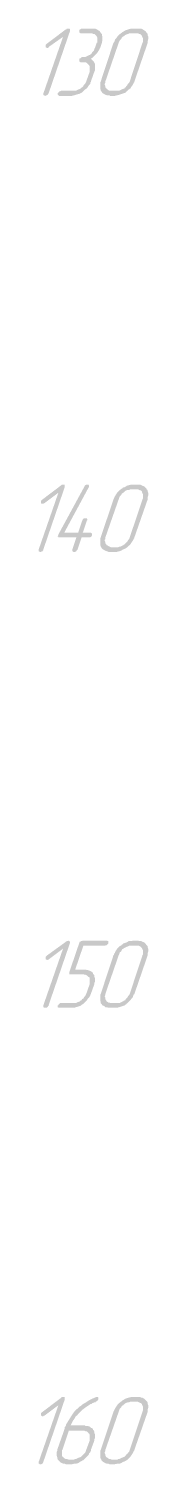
# Model space of a CAD drawing. Extents: x 346 to 4955, y 45 to 639.
# Drawn here: x 1609.9 to 1614.7, y 269.3 to 332 of the extents above; entities that cross this region are included whole.
import ezdxf

# ---------------------------------------------------------------- set-up
doc = ezdxf.new("R2010")
doc.units = 0
doc.header["$MEASUREMENT"] = 0
doc.layers.add('PDF _Сплошная заливка', color=7, linetype='CONTINUOUS')

msp = doc.modelspace()

# ---------------------------------------------------------------- hatches: boundary and pattern name
at = {"layer": 'PDF _Сплошная заливка', "transparency": 33554559}
for points in [[(1611.278, 332.011), (1611.278, 332.011), (1611.304, 331.985), (1611.304, 331.96), (1611.304, 331.909), (1610.367, 329.175), (1610.367, 329.175), (1610.342, 329.175), (1610.342, 329.125), (1610.317, 329.125), (1610.291, 329.1), (1610.266, 329.1), (1610.215, 329.074), (1610.215, 329.074), (1610.165, 329.1), (1610.165, 329.1), (1610.14, 329.125), (1610.14, 329.15), (1610.14, 329.175), (1611, 331.656), (1610.393, 331.226), (1610.393, 331.201), (1610.367, 331.201), (1610.342, 331.175), (1610.317, 331.175), (1610.317, 331.175), (1610.291, 331.175), (1610.266, 331.201), (1610.241, 331.201), (1610.241, 331.226), (1610.241, 331.226), (1610.241, 331.251), (1610.241, 331.302), (1610.241, 331.302), (1610.241, 331.302), (1610.266, 331.327), (1610.291, 331.353), (1611.127, 331.985), (1611.152, 331.985), (1611.152, 332.011), (1611.202, 332.011), (1611.228, 332.011), (1611.228, 332.011)], [(1612.316, 332.011), (1612.367, 332.011), (1612.417, 332.011), (1612.468, 331.985), (1612.544, 331.935), (1612.594, 331.909), (1612.645, 331.834), (1612.645, 331.834), (1612.67, 331.808), (1612.696, 331.783), (1612.696, 331.707), (1612.721, 331.656), (1612.721, 331.58), (1612.721, 331.479), (1612.696, 331.454), (1612.696, 331.403), (1612.62, 331.175), (1612.62, 331.175), (1612.62, 331.175), (1612.594, 331.15), (1612.594, 331.125), (1612.569, 331.074), (1612.518, 330.998), (1612.468, 330.922), (1612.392, 330.846), (1612.316, 330.77), (1612.215, 330.694), (1612.215, 330.694), (1612.24, 330.669), (1612.265, 330.644), (1612.291, 330.618), (1612.316, 330.593), (1612.341, 330.568), (1612.367, 330.517), (1612.392, 330.467), (1612.392, 330.441), (1612.392, 330.441), (1612.392, 330.391), (1612.392, 330.365), (1612.392, 330.315), (1612.392, 330.264), (1612.392, 330.188), (1612.367, 330.137), (1612.215, 329.707), (1612.215, 329.707), (1612.215, 329.707), (1612.215, 329.682), (1612.189, 329.656), (1612.189, 329.606), (1612.139, 329.555), (1612.088, 329.479), (1612.038, 329.403), (1611.962, 329.353), (1611.886, 329.277), (1611.886, 329.277), (1611.86, 329.251), (1611.86, 329.251), (1611.835, 329.226), (1611.784, 329.201), (1611.734, 329.175), (1611.658, 329.15), (1611.557, 329.125), (1611.481, 329.1), (1611.38, 329.074), (1610.823, 329.074), (1610.797, 329.1), (1610.797, 329.1), (1610.772, 329.125), (1610.772, 329.15), (1610.772, 329.175), (1610.772, 329.201), (1610.797, 329.201), (1610.797, 329.226), (1610.823, 329.251), (1610.823, 329.251), (1610.848, 329.277), (1610.873, 329.277), (1610.924, 329.302), (1611.481, 329.302), (1611.506, 329.302), (1611.557, 329.302), (1611.607, 329.327), (1611.658, 329.353), (1611.734, 329.378), (1611.784, 329.403), (1611.784, 329.429), (1611.81, 329.429), (1611.835, 329.454), (1611.886, 329.505), (1611.911, 329.555), (1611.962, 329.606), (1611.987, 329.656), (1612.012, 329.707), (1612.164, 330.137), (1612.164, 330.137), (1612.164, 330.163), (1612.164, 330.188), (1612.164, 330.239), (1612.164, 330.289), (1612.164, 330.315), (1612.164, 330.365), (1612.139, 330.416), (1612.114, 330.441), (1612.114, 330.441), (1612.088, 330.467), (1612.063, 330.492), (1612.038, 330.517), (1611.987, 330.542), (1611.936, 330.542), (1611.886, 330.542), (1611.759, 330.542), (1611.734, 330.568), (1611.709, 330.568), (1611.709, 330.593), (1611.709, 330.618), (1611.709, 330.644), (1611.709, 330.669), (1611.709, 330.669), (1611.709, 330.694), (1611.734, 330.72), (1611.759, 330.72), (1611.784, 330.745), (1611.81, 330.77), (1611.835, 330.77), (1611.86, 330.77), (1611.911, 330.77), (1611.962, 330.77), (1612.012, 330.796), (1612.063, 330.821), (1612.114, 330.846), (1612.189, 330.872), (1612.189, 330.897), (1612.215, 330.897), (1612.24, 330.922), (1612.265, 330.973), (1612.316, 331.023), (1612.341, 331.049), (1612.367, 331.125), (1612.392, 331.175), (1612.468, 331.403), (1612.493, 331.403), (1612.493, 331.428), (1612.493, 331.454), (1612.493, 331.504), (1612.493, 331.53), (1612.493, 331.58), (1612.493, 331.631), (1612.468, 331.682), (1612.442, 331.707), (1612.442, 331.707), (1612.417, 331.732), (1612.392, 331.758), (1612.367, 331.783), (1612.316, 331.783), (1612.265, 331.808), (1612.189, 331.808), (1611.759, 331.808), (1611.734, 331.834), (1611.709, 331.834), (1611.709, 331.859), (1611.709, 331.884), (1611.709, 331.909), (1611.709, 331.935), (1611.709, 331.935), (1611.734, 331.985), (1611.759, 331.985), (1611.784, 332.011), (1611.81, 332.011), (1611.86, 332.011), (1612.291, 332.011)], [(1611.076, 312.087), (1611.076, 312.062), (1611.076, 312.037), (1611.076, 312.011), (1611.076, 311.986), (1610.14, 309.252), (1610.14, 309.252), (1610.14, 309.227), (1610.114, 309.201), (1610.114, 309.176), (1610.089, 309.176), (1610.038, 309.151), (1610.013, 309.151), (1609.988, 309.151), (1609.962, 309.176), (1609.937, 309.176), (1609.937, 309.201), (1609.937, 309.227), (1609.937, 309.252), (1610.797, 311.733), (1610.19, 311.277), (1610.165, 311.277), (1610.165, 311.277), (1610.14, 311.252), (1610.114, 311.252), (1610.089, 311.252), (1610.089, 311.252), (1610.064, 311.252), (1610.038, 311.277), (1610.038, 311.277), (1610.038, 311.303), (1610.038, 311.328), (1610.038, 311.353), (1610.038, 311.353), (1610.038, 311.379), (1610.064, 311.404), (1610.089, 311.429), (1610.924, 312.062), (1610.924, 312.062), (1610.949, 312.087), (1610.975, 312.087), (1611.025, 312.087), (1611.025, 312.087)], [(1612.114, 312.087), (1612.114, 312.062), (1612.139, 312.037), (1612.139, 312.011), (1612.139, 311.986), (1612.139, 311.986), (1612.114, 311.961), (1611.051, 309.986), (1611.658, 309.986), (1611.835, 310.518), (1611.835, 310.518), (1611.835, 310.518), (1611.86, 310.543), (1611.86, 310.568), (1611.886, 310.594), (1611.911, 310.619), (1611.936, 310.619), (1611.987, 310.619), (1611.987, 310.619), (1612.012, 310.619), (1612.038, 310.619), (1612.038, 310.594), (1612.063, 310.568), (1612.063, 310.543), (1612.038, 310.518), (1611.86, 309.986), (1612.215, 309.986), (1612.24, 309.961), (1612.265, 309.961), (1612.265, 309.936), (1612.265, 309.91), (1612.265, 309.885), (1612.265, 309.885), (1612.265, 309.86), (1612.24, 309.834), (1612.215, 309.809), (1612.189, 309.784), (1612.164, 309.784), (1612.114, 309.784), (1611.81, 309.784), (1611.633, 309.252), (1611.633, 309.252), (1611.607, 309.227), (1611.607, 309.227), (1611.582, 309.201), (1611.582, 309.176), (1611.557, 309.176), (1611.531, 309.151), (1611.481, 309.151), (1611.455, 309.151), (1611.43, 309.176), (1611.405, 309.176), (1611.405, 309.201), (1611.405, 309.227), (1611.405, 309.252), (1611.582, 309.784), (1610.848, 309.784), (1610.797, 309.784), (1610.797, 309.809), (1610.772, 309.809), (1610.772, 309.834), (1610.797, 309.885), (1610.797, 309.885), (1610.797, 309.91), (1611.936, 312.011), (1611.936, 312.011), (1611.936, 312.011), (1611.962, 312.062), (1612.012, 312.087), (1612.038, 312.087), (1612.063, 312.087), (1612.063, 312.087)], [(1611.278, 292.139), (1611.278, 292.139), (1611.304, 292.113), (1611.304, 292.088), (1611.304, 292.063), (1610.367, 289.329), (1610.367, 289.303), (1610.342, 289.303), (1610.342, 289.278), (1610.317, 289.253), (1610.291, 289.227), (1610.266, 289.227), (1610.215, 289.227), (1610.215, 289.227), (1610.165, 289.227), (1610.165, 289.253), (1610.14, 289.253), (1610.14, 289.278), (1610.14, 289.329), (1611, 291.81), (1610.393, 291.354), (1610.393, 291.354), (1610.367, 291.329), (1610.342, 291.329), (1610.317, 291.303), (1610.317, 291.303), (1610.291, 291.329), (1610.266, 291.329), (1610.241, 291.354), (1610.241, 291.354), (1610.241, 291.379), (1610.241, 291.404), (1610.241, 291.43), (1610.241, 291.43), (1610.241, 291.455), (1610.266, 291.48), (1610.291, 291.506), (1611.127, 292.113), (1611.152, 292.139), (1611.152, 292.139), (1611.202, 292.139), (1611.228, 292.164), (1611.228, 292.164)], [(1612.949, 292.139), (1612.974, 292.139), (1612.974, 292.113), (1612.974, 292.088), (1612.974, 292.063), (1612.974, 292.037), (1612.974, 292.037), (1612.949, 292.012), (1612.923, 291.987), (1612.898, 291.961), (1612.873, 291.961), (1612.822, 291.936), (1611.886, 291.936), (1611.531, 290.898), (1611.962, 290.898), (1611.987, 290.898), (1612.038, 290.873), (1612.088, 290.873), (1612.164, 290.848), (1612.215, 290.822), (1612.291, 290.772), (1612.316, 290.696), (1612.341, 290.696), (1612.341, 290.67), (1612.367, 290.645), (1612.367, 290.594), (1612.392, 290.518), (1612.392, 290.443), (1612.392, 290.367), (1612.367, 290.316), (1612.367, 290.265), (1612.215, 289.835), (1612.215, 289.835), (1612.215, 289.835), (1612.215, 289.81), (1612.189, 289.81), (1612.189, 289.759), (1612.139, 289.683), (1612.088, 289.632), (1612.038, 289.556), (1611.962, 289.481), (1611.886, 289.405), (1611.886, 289.405), (1611.86, 289.379), (1611.86, 289.379), (1611.835, 289.379), (1611.784, 289.329), (1611.734, 289.303), (1611.658, 289.278), (1611.557, 289.253), (1611.481, 289.227), (1611.38, 289.227), (1610.823, 289.227), (1610.797, 289.227), (1610.797, 289.253), (1610.772, 289.253), (1610.772, 289.278), (1610.772, 289.329), (1610.772, 289.329), (1610.797, 289.329), (1610.797, 289.354), (1610.823, 289.379), (1610.823, 289.379), (1610.848, 289.405), (1610.873, 289.43), (1610.924, 289.43), (1611.481, 289.43), (1611.506, 289.43), (1611.557, 289.43), (1611.607, 289.455), (1611.658, 289.481), (1611.734, 289.506), (1611.784, 289.556), (1611.784, 289.556), (1611.81, 289.556), (1611.835, 289.607), (1611.886, 289.632), (1611.911, 289.683), (1611.962, 289.734), (1611.987, 289.784), (1612.012, 289.835), (1612.164, 290.265), (1612.164, 290.265), (1612.164, 290.291), (1612.164, 290.316), (1612.164, 290.367), (1612.164, 290.417), (1612.164, 290.468), (1612.164, 290.518), (1612.139, 290.569), (1612.114, 290.569), (1612.114, 290.569), (1612.088, 290.594), (1612.063, 290.62), (1612.038, 290.645), (1611.987, 290.67), (1611.936, 290.67), (1611.886, 290.696), (1611.329, 290.696), (1611.304, 290.696), (1611.278, 290.696), (1611.278, 290.721), (1611.278, 290.746), (1611.278, 290.797), (1611.709, 292.063), (1611.709, 292.063), (1611.709, 292.063), (1611.734, 292.113), (1611.759, 292.113), (1611.784, 292.139), (1611.81, 292.139), (1611.86, 292.164), (1612.923, 292.164)], [(1611.076, 272.215), (1611.076, 272.19), (1611.076, 272.19), (1611.076, 272.165), (1611.076, 272.114), (1610.14, 269.38), (1610.14, 269.38), (1610.14, 269.38), (1610.114, 269.329), (1610.114, 269.304), (1610.089, 269.304), (1610.038, 269.279), (1610.013, 269.279), (1609.988, 269.279), (1609.962, 269.304), (1609.937, 269.304), (1609.937, 269.329), (1609.937, 269.355), (1609.937, 269.38), (1610.797, 271.861), (1610.19, 271.405), (1610.165, 271.405), (1610.165, 271.405), (1610.14, 271.38), (1610.114, 271.38), (1610.089, 271.38), (1610.089, 271.38), (1610.064, 271.405), (1610.038, 271.405), (1610.038, 271.405), (1610.038, 271.43), (1610.038, 271.456), (1610.038, 271.481), (1610.038, 271.481), (1610.038, 271.506), (1610.064, 271.532), (1610.089, 271.557), (1610.924, 272.19), (1610.924, 272.19), (1610.949, 272.215), (1610.975, 272.215), (1611.025, 272.215), (1611.025, 272.215)]]:
    msp.add_hatch(color=256, dxfattribs=at).paths.add_polyline_path(points)
h = msp.add_hatch(color=256, dxfattribs=at)
h.paths.add_polyline_path([(1614.189, 331.808), (1613.961, 331.808), (1613.936, 331.808), (1613.885, 331.808), (1613.834, 331.783), (1613.758, 331.758), (1613.708, 331.732), (1613.657, 331.682), (1613.632, 331.682), (1613.632, 331.682), (1613.581, 331.631), (1613.556, 331.606), (1613.531, 331.555), (1613.48, 331.504), (1613.455, 331.454), (1613.43, 331.403), (1612.847, 329.707), (1612.847, 329.707), (1612.847, 329.682), (1612.847, 329.656), (1612.822, 329.606), (1612.822, 329.555), (1612.847, 329.505), (1612.847, 329.454), (1612.873, 329.403), (1612.873, 329.403), (1612.898, 329.403), (1612.898, 329.378), (1612.949, 329.353), (1612.974, 329.327), (1613.025, 329.302), (1613.075, 329.302), (1613.126, 329.302), (1613.379, 329.302), (1613.404, 329.302), (1613.455, 329.302), (1613.505, 329.327), (1613.556, 329.353), (1613.607, 329.378), (1613.683, 329.403), (1613.683, 329.429), (1613.708, 329.429), (1613.733, 329.454), (1613.758, 329.505), (1613.809, 329.555), (1613.834, 329.606), (1613.885, 329.656), (1613.91, 329.707), (1614.467, 331.403), (1614.467, 331.403), (1614.492, 331.428), (1614.492, 331.454), (1614.492, 331.504), (1614.492, 331.53), (1614.492, 331.58), (1614.467, 331.631), (1614.442, 331.682), (1614.442, 331.707), (1614.442, 331.707), (1614.417, 331.732), (1614.391, 331.758), (1614.366, 331.783), (1614.315, 331.783), (1614.265, 331.808)], flags=0)
h.paths.add_polyline_path([(1614.315, 332.011), (1614.366, 332.011), (1614.417, 332.011), (1614.467, 331.985), (1614.543, 331.935), (1614.594, 331.909), (1614.644, 331.834), (1614.644, 331.834), (1614.67, 331.808), (1614.695, 331.783), (1614.695, 331.707), (1614.72, 331.656), (1614.72, 331.58), (1614.695, 331.479), (1614.695, 331.454), (1614.695, 331.403), (1614.113, 329.707), (1614.113, 329.707), (1614.113, 329.707), (1614.113, 329.682), (1614.088, 329.656), (1614.062, 329.606), (1614.037, 329.555), (1613.986, 329.479), (1613.936, 329.403), (1613.86, 329.353), (1613.784, 329.277), (1613.758, 329.277), (1613.758, 329.251), (1613.758, 329.251), (1613.733, 329.226), (1613.683, 329.201), (1613.607, 329.175), (1613.531, 329.15), (1613.455, 329.125), (1613.354, 329.1), (1613.252, 329.074), (1613.05, 329.074), (1613.025, 329.1), (1612.974, 329.1), (1612.923, 329.1), (1612.847, 329.125), (1612.797, 329.15), (1612.721, 329.201), (1612.67, 329.277), (1612.67, 329.277), (1612.645, 329.302), (1612.645, 329.353), (1612.62, 329.378), (1612.62, 329.454), (1612.62, 329.53), (1612.62, 329.606), (1612.62, 329.656), (1612.645, 329.707), (1613.202, 331.403), (1613.202, 331.403), (1613.227, 331.403), (1613.227, 331.428), (1613.227, 331.428), (1613.252, 331.479), (1613.278, 331.555), (1613.328, 331.606), (1613.379, 331.682), (1613.455, 331.758), (1613.556, 331.834), (1613.556, 331.834), (1613.556, 331.834), (1613.581, 331.859), (1613.581, 331.859), (1613.632, 331.884), (1613.708, 331.935), (1613.784, 331.96), (1613.86, 331.985), (1613.961, 332.011), (1614.062, 332.011), (1614.29, 332.011)], flags=0)
h = msp.add_hatch(color=256, dxfattribs=at)
h.paths.add_polyline_path([(1614.189, 311.885), (1613.961, 311.885), (1613.936, 311.885), (1613.885, 311.86), (1613.834, 311.86), (1613.758, 311.834), (1613.708, 311.809), (1613.657, 311.758), (1613.632, 311.758), (1613.632, 311.733), (1613.581, 311.708), (1613.556, 311.682), (1613.531, 311.632), (1613.48, 311.581), (1613.455, 311.53), (1613.43, 311.454), (1612.847, 309.784), (1612.847, 309.758), (1612.847, 309.758), (1612.847, 309.708), (1612.822, 309.682), (1612.822, 309.632), (1612.847, 309.581), (1612.847, 309.531), (1612.873, 309.48), (1612.873, 309.48), (1612.898, 309.455), (1612.898, 309.429), (1612.949, 309.429), (1612.974, 309.404), (1613.025, 309.379), (1613.075, 309.353), (1613.126, 309.353), (1613.379, 309.353), (1613.404, 309.353), (1613.455, 309.379), (1613.505, 309.379), (1613.556, 309.404), (1613.607, 309.429), (1613.683, 309.48), (1613.683, 309.48), (1613.708, 309.505), (1613.733, 309.531), (1613.758, 309.556), (1613.809, 309.606), (1613.834, 309.657), (1613.885, 309.708), (1613.91, 309.784), (1614.467, 311.454), (1614.467, 311.48), (1614.492, 311.48), (1614.492, 311.53), (1614.492, 311.556), (1614.492, 311.606), (1614.492, 311.657), (1614.467, 311.708), (1614.442, 311.758), (1614.442, 311.758), (1614.442, 311.784), (1614.417, 311.809), (1614.391, 311.834), (1614.366, 311.834), (1614.315, 311.86), (1614.265, 311.885)], flags=0)
h.paths.add_polyline_path([(1614.315, 312.087), (1614.366, 312.087), (1614.417, 312.062), (1614.467, 312.037), (1614.543, 312.011), (1614.594, 311.961), (1614.644, 311.91), (1614.644, 311.885), (1614.67, 311.86), (1614.695, 311.834), (1614.695, 311.784), (1614.72, 311.708), (1614.72, 311.632), (1614.695, 311.556), (1614.695, 311.505), (1614.695, 311.454), (1614.113, 309.784), (1614.113, 309.784), (1614.113, 309.758), (1614.113, 309.758), (1614.088, 309.733), (1614.062, 309.682), (1614.037, 309.632), (1613.986, 309.556), (1613.936, 309.48), (1613.86, 309.404), (1613.784, 309.328), (1613.758, 309.328), (1613.758, 309.328), (1613.758, 309.328), (1613.733, 309.303), (1613.683, 309.277), (1613.607, 309.252), (1613.531, 309.201), (1613.455, 309.176), (1613.354, 309.151), (1613.252, 309.151), (1613.05, 309.151), (1613.025, 309.151), (1612.974, 309.151), (1612.923, 309.176), (1612.847, 309.201), (1612.797, 309.227), (1612.721, 309.277), (1612.67, 309.328), (1612.67, 309.353), (1612.645, 309.379), (1612.645, 309.404), (1612.62, 309.455), (1612.62, 309.531), (1612.62, 309.606), (1612.62, 309.682), (1612.62, 309.733), (1612.645, 309.784), (1613.202, 311.454), (1613.202, 311.454), (1613.227, 311.48), (1613.227, 311.48), (1613.227, 311.505), (1613.252, 311.556), (1613.278, 311.606), (1613.328, 311.682), (1613.379, 311.758), (1613.455, 311.834), (1613.556, 311.91), (1613.556, 311.91), (1613.556, 311.91), (1613.581, 311.91), (1613.581, 311.935), (1613.632, 311.961), (1613.708, 311.986), (1613.784, 312.037), (1613.86, 312.062), (1613.961, 312.087), (1614.062, 312.087), (1614.29, 312.087)], flags=0)
h = msp.add_hatch(color=256, dxfattribs=at)
h.paths.add_polyline_path([(1614.189, 291.936), (1613.961, 291.936), (1613.936, 291.936), (1613.885, 291.936), (1613.834, 291.911), (1613.758, 291.885), (1613.708, 291.86), (1613.657, 291.835), (1613.632, 291.81), (1613.632, 291.81), (1613.581, 291.784), (1613.556, 291.734), (1613.531, 291.683), (1613.48, 291.658), (1613.455, 291.582), (1613.43, 291.531), (1612.847, 289.835), (1612.847, 289.835), (1612.847, 289.81), (1612.847, 289.784), (1612.822, 289.734), (1612.822, 289.708), (1612.847, 289.658), (1612.847, 289.607), (1612.873, 289.556), (1612.873, 289.531), (1612.898, 289.531), (1612.898, 289.506), (1612.949, 289.481), (1612.974, 289.455), (1613.025, 289.455), (1613.075, 289.43), (1613.126, 289.43), (1613.379, 289.43), (1613.404, 289.43), (1613.455, 289.43), (1613.505, 289.455), (1613.556, 289.481), (1613.607, 289.506), (1613.683, 289.556), (1613.683, 289.556), (1613.708, 289.556), (1613.733, 289.607), (1613.758, 289.632), (1613.809, 289.683), (1613.834, 289.734), (1613.885, 289.784), (1613.91, 289.835), (1614.467, 291.531), (1614.467, 291.531), (1614.492, 291.556), (1614.492, 291.582), (1614.492, 291.632), (1614.492, 291.683), (1614.492, 291.734), (1614.467, 291.784), (1614.442, 291.835), (1614.442, 291.835), (1614.442, 291.835), (1614.417, 291.86), (1614.391, 291.885), (1614.366, 291.911), (1614.315, 291.936), (1614.265, 291.936)], flags=0)
h.paths.add_polyline_path([(1614.315, 292.139), (1614.366, 292.139), (1614.417, 292.139), (1614.467, 292.113), (1614.543, 292.088), (1614.594, 292.037), (1614.644, 291.961), (1614.644, 291.961), (1614.67, 291.936), (1614.695, 291.911), (1614.695, 291.86), (1614.72, 291.784), (1614.72, 291.708), (1614.695, 291.632), (1614.695, 291.582), (1614.695, 291.531), (1614.113, 289.835), (1614.113, 289.835), (1614.113, 289.835), (1614.113, 289.81), (1614.088, 289.81), (1614.062, 289.759), (1614.037, 289.683), (1613.986, 289.632), (1613.936, 289.556), (1613.86, 289.481), (1613.784, 289.405), (1613.758, 289.405), (1613.758, 289.379), (1613.758, 289.379), (1613.733, 289.379), (1613.683, 289.329), (1613.607, 289.303), (1613.531, 289.278), (1613.455, 289.253), (1613.354, 289.227), (1613.252, 289.227), (1613.05, 289.227), (1613.025, 289.227), (1612.974, 289.227), (1612.923, 289.253), (1612.847, 289.253), (1612.797, 289.303), (1612.721, 289.329), (1612.67, 289.405), (1612.67, 289.405), (1612.645, 289.43), (1612.645, 289.481), (1612.62, 289.531), (1612.62, 289.582), (1612.62, 289.658), (1612.62, 289.759), (1612.62, 289.784), (1612.645, 289.835), (1613.202, 291.531), (1613.202, 291.531), (1613.227, 291.531), (1613.227, 291.556), (1613.227, 291.582), (1613.252, 291.607), (1613.278, 291.683), (1613.328, 291.759), (1613.379, 291.835), (1613.455, 291.911), (1613.556, 291.961), (1613.556, 291.961), (1613.556, 291.987), (1613.581, 291.987), (1613.581, 291.987), (1613.632, 292.037), (1613.708, 292.063), (1613.784, 292.088), (1613.86, 292.139), (1613.961, 292.139), (1614.062, 292.164), (1614.29, 292.164)], flags=0)
h = msp.add_hatch(color=256, dxfattribs=at)
h.paths.add_polyline_path([(1611.886, 270.747), (1611.253, 270.747), (1610.975, 269.912), (1610.975, 269.912), (1610.949, 269.886), (1610.949, 269.861), (1610.949, 269.81), (1610.949, 269.76), (1610.949, 269.709), (1610.949, 269.658), (1610.975, 269.608), (1611, 269.608), (1611, 269.582), (1611.025, 269.582), (1611.051, 269.557), (1611.076, 269.532), (1611.127, 269.506), (1611.177, 269.506), (1611.253, 269.481), (1611.481, 269.481), (1611.506, 269.506), (1611.557, 269.506), (1611.607, 269.532), (1611.658, 269.557), (1611.734, 269.582), (1611.784, 269.608), (1611.784, 269.608), (1611.81, 269.633), (1611.835, 269.658), (1611.886, 269.709), (1611.911, 269.734), (1611.962, 269.785), (1611.987, 269.836), (1612.012, 269.912), (1612.164, 270.317), (1612.164, 270.342), (1612.164, 270.367), (1612.164, 270.393), (1612.164, 270.443), (1612.164, 270.468), (1612.164, 270.519), (1612.164, 270.57), (1612.139, 270.62), (1612.114, 270.62), (1612.114, 270.646), (1612.088, 270.671), (1612.063, 270.696), (1612.038, 270.722), (1611.987, 270.722), (1611.936, 270.747)], flags=0)
h.paths.add_polyline_path([(1612.518, 272.215), (1612.518, 272.215), (1612.544, 272.19), (1612.544, 272.19), (1612.544, 272.139), (1612.544, 272.114), (1612.544, 272.114), (1612.518, 272.089), (1612.493, 272.038), (1612.468, 272.038), (1612.442, 272.013), (1612.442, 272.013), (1612.417, 272.013), (1612.417, 271.987), (1612.392, 271.987), (1612.367, 271.987), (1612.316, 271.962), (1612.291, 271.962), (1612.291, 271.962), (1612.265, 271.937), (1612.265, 271.937), (1612.24, 271.911), (1612.189, 271.911), (1612.164, 271.886), (1612.088, 271.836), (1612.012, 271.785), (1611.911, 271.709), (1611.81, 271.633), (1611.709, 271.532), (1611.709, 271.532), (1611.709, 271.532), (1611.683, 271.506), (1611.658, 271.481), (1611.633, 271.43), (1611.557, 271.38), (1611.506, 271.279), (1611.43, 271.177), (1611.38, 271.076), (1611.329, 270.975), (1611.962, 270.975), (1611.987, 270.949), (1612.038, 270.949), (1612.088, 270.949), (1612.164, 270.924), (1612.215, 270.874), (1612.291, 270.848), (1612.316, 270.772), (1612.341, 270.772), (1612.341, 270.747), (1612.367, 270.696), (1612.367, 270.646), (1612.392, 270.595), (1612.392, 270.519), (1612.392, 270.418), (1612.367, 270.367), (1612.367, 270.317), (1612.215, 269.912), (1612.215, 269.912), (1612.215, 269.912), (1612.215, 269.886), (1612.215, 269.861), (1612.189, 269.81), (1612.139, 269.76), (1612.114, 269.684), (1612.038, 269.608), (1611.962, 269.532), (1611.886, 269.456), (1611.886, 269.456), (1611.886, 269.456), (1611.86, 269.456), (1611.835, 269.431), (1611.784, 269.405), (1611.734, 269.38), (1611.658, 269.329), (1611.557, 269.304), (1611.481, 269.304), (1611.38, 269.279), (1611.152, 269.279), (1611.127, 269.279), (1611.076, 269.304), (1611.025, 269.304), (1610.949, 269.329), (1610.899, 269.355), (1610.848, 269.405), (1610.797, 269.456), (1610.772, 269.481), (1610.772, 269.506), (1610.747, 269.532), (1610.747, 269.582), (1610.722, 269.658), (1610.722, 269.734), (1610.722, 269.81), (1610.747, 269.861), (1610.747, 269.912), (1611.076, 270.848), (1611.076, 270.848), (1611.076, 270.874), (1611.076, 270.899), (1611.101, 270.924), (1611.127, 270.975), (1611.127, 271), (1611.152, 271.051), (1611.202, 271.127), (1611.278, 271.253), (1611.354, 271.38), (1611.455, 271.532), (1611.582, 271.684), (1611.607, 271.684), (1611.607, 271.684), (1611.633, 271.709), (1611.658, 271.734), (1611.683, 271.76), (1611.734, 271.81), (1611.784, 271.836), (1611.835, 271.886), (1611.911, 271.937), (1611.962, 271.962), (1612.114, 272.063), (1612.265, 272.139), (1612.442, 272.215), (1612.442, 272.215), (1612.468, 272.215), (1612.493, 272.215)], flags=0)
h = msp.add_hatch(color=256, dxfattribs=at)
h.paths.add_polyline_path([(1614.189, 272.013), (1613.961, 272.013), (1613.936, 272.013), (1613.885, 271.987), (1613.834, 271.987), (1613.758, 271.962), (1613.708, 271.937), (1613.657, 271.886), (1613.632, 271.886), (1613.632, 271.861), (1613.581, 271.836), (1613.556, 271.81), (1613.531, 271.76), (1613.48, 271.709), (1613.455, 271.658), (1613.43, 271.582), (1612.847, 269.912), (1612.847, 269.912), (1612.847, 269.886), (1612.847, 269.861), (1612.822, 269.81), (1612.822, 269.76), (1612.847, 269.709), (1612.847, 269.658), (1612.873, 269.608), (1612.873, 269.608), (1612.898, 269.582), (1612.898, 269.582), (1612.949, 269.557), (1612.974, 269.532), (1613.025, 269.506), (1613.075, 269.506), (1613.126, 269.481), (1613.379, 269.481), (1613.404, 269.506), (1613.455, 269.506), (1613.505, 269.532), (1613.556, 269.557), (1613.607, 269.582), (1613.683, 269.608), (1613.683, 269.608), (1613.708, 269.633), (1613.733, 269.658), (1613.758, 269.709), (1613.809, 269.734), (1613.834, 269.785), (1613.885, 269.836), (1613.91, 269.912), (1614.467, 271.582), (1614.467, 271.608), (1614.492, 271.633), (1614.492, 271.658), (1614.492, 271.709), (1614.492, 271.734), (1614.492, 271.785), (1614.467, 271.836), (1614.442, 271.886), (1614.442, 271.886), (1614.442, 271.911), (1614.417, 271.937), (1614.391, 271.962), (1614.366, 271.962), (1614.315, 271.987), (1614.265, 272.013)], flags=0)
h.paths.add_polyline_path([(1614.315, 272.215), (1614.366, 272.215), (1614.417, 272.19), (1614.467, 272.19), (1614.543, 272.139), (1614.594, 272.089), (1614.644, 272.038), (1614.644, 272.038), (1614.67, 272.013), (1614.695, 271.962), (1614.695, 271.911), (1614.72, 271.861), (1614.72, 271.76), (1614.695, 271.684), (1614.695, 271.633), (1614.695, 271.582), (1614.113, 269.912), (1614.113, 269.912), (1614.113, 269.912), (1614.113, 269.886), (1614.088, 269.861), (1614.062, 269.81), (1614.037, 269.76), (1613.986, 269.684), (1613.936, 269.608), (1613.86, 269.532), (1613.784, 269.456), (1613.758, 269.456), (1613.758, 269.456), (1613.758, 269.456), (1613.733, 269.431), (1613.683, 269.405), (1613.607, 269.38), (1613.531, 269.329), (1613.455, 269.304), (1613.354, 269.304), (1613.252, 269.279), (1613.05, 269.279), (1613.025, 269.279), (1612.974, 269.304), (1612.923, 269.304), (1612.847, 269.329), (1612.797, 269.355), (1612.721, 269.405), (1612.67, 269.456), (1612.67, 269.481), (1612.645, 269.506), (1612.645, 269.532), (1612.62, 269.582), (1612.62, 269.658), (1612.62, 269.734), (1612.62, 269.81), (1612.62, 269.861), (1612.645, 269.912), (1613.202, 271.582), (1613.202, 271.608), (1613.227, 271.608), (1613.227, 271.608), (1613.227, 271.633), (1613.252, 271.684), (1613.278, 271.734), (1613.328, 271.81), (1613.379, 271.886), (1613.455, 271.962), (1613.556, 272.038), (1613.556, 272.038), (1613.556, 272.038), (1613.581, 272.063), (1613.581, 272.063), (1613.632, 272.089), (1613.708, 272.139), (1613.784, 272.165), (1613.86, 272.19), (1613.961, 272.215), (1614.062, 272.215), (1614.29, 272.215)], flags=0)

doc.saveas('drawing.dxf')
